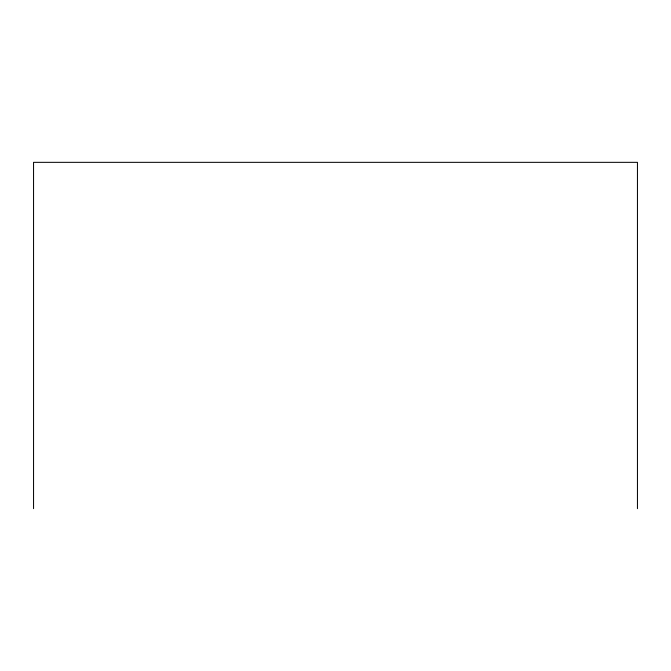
<?xml version="1.0" encoding="UTF-8"?>
<svg xmlns="http://www.w3.org/2000/svg" width="671" height="671" viewBox="0 0 671 671"><rect width="100%" height="100%" fill="white"/><g stroke="black" fill="none" stroke-linecap="round" stroke-linejoin="round"><path stroke-width="1.01" d="M637.45 508.66L637.45 162.34L33.55 162.34L33.55 508.66"/></g></svg>
